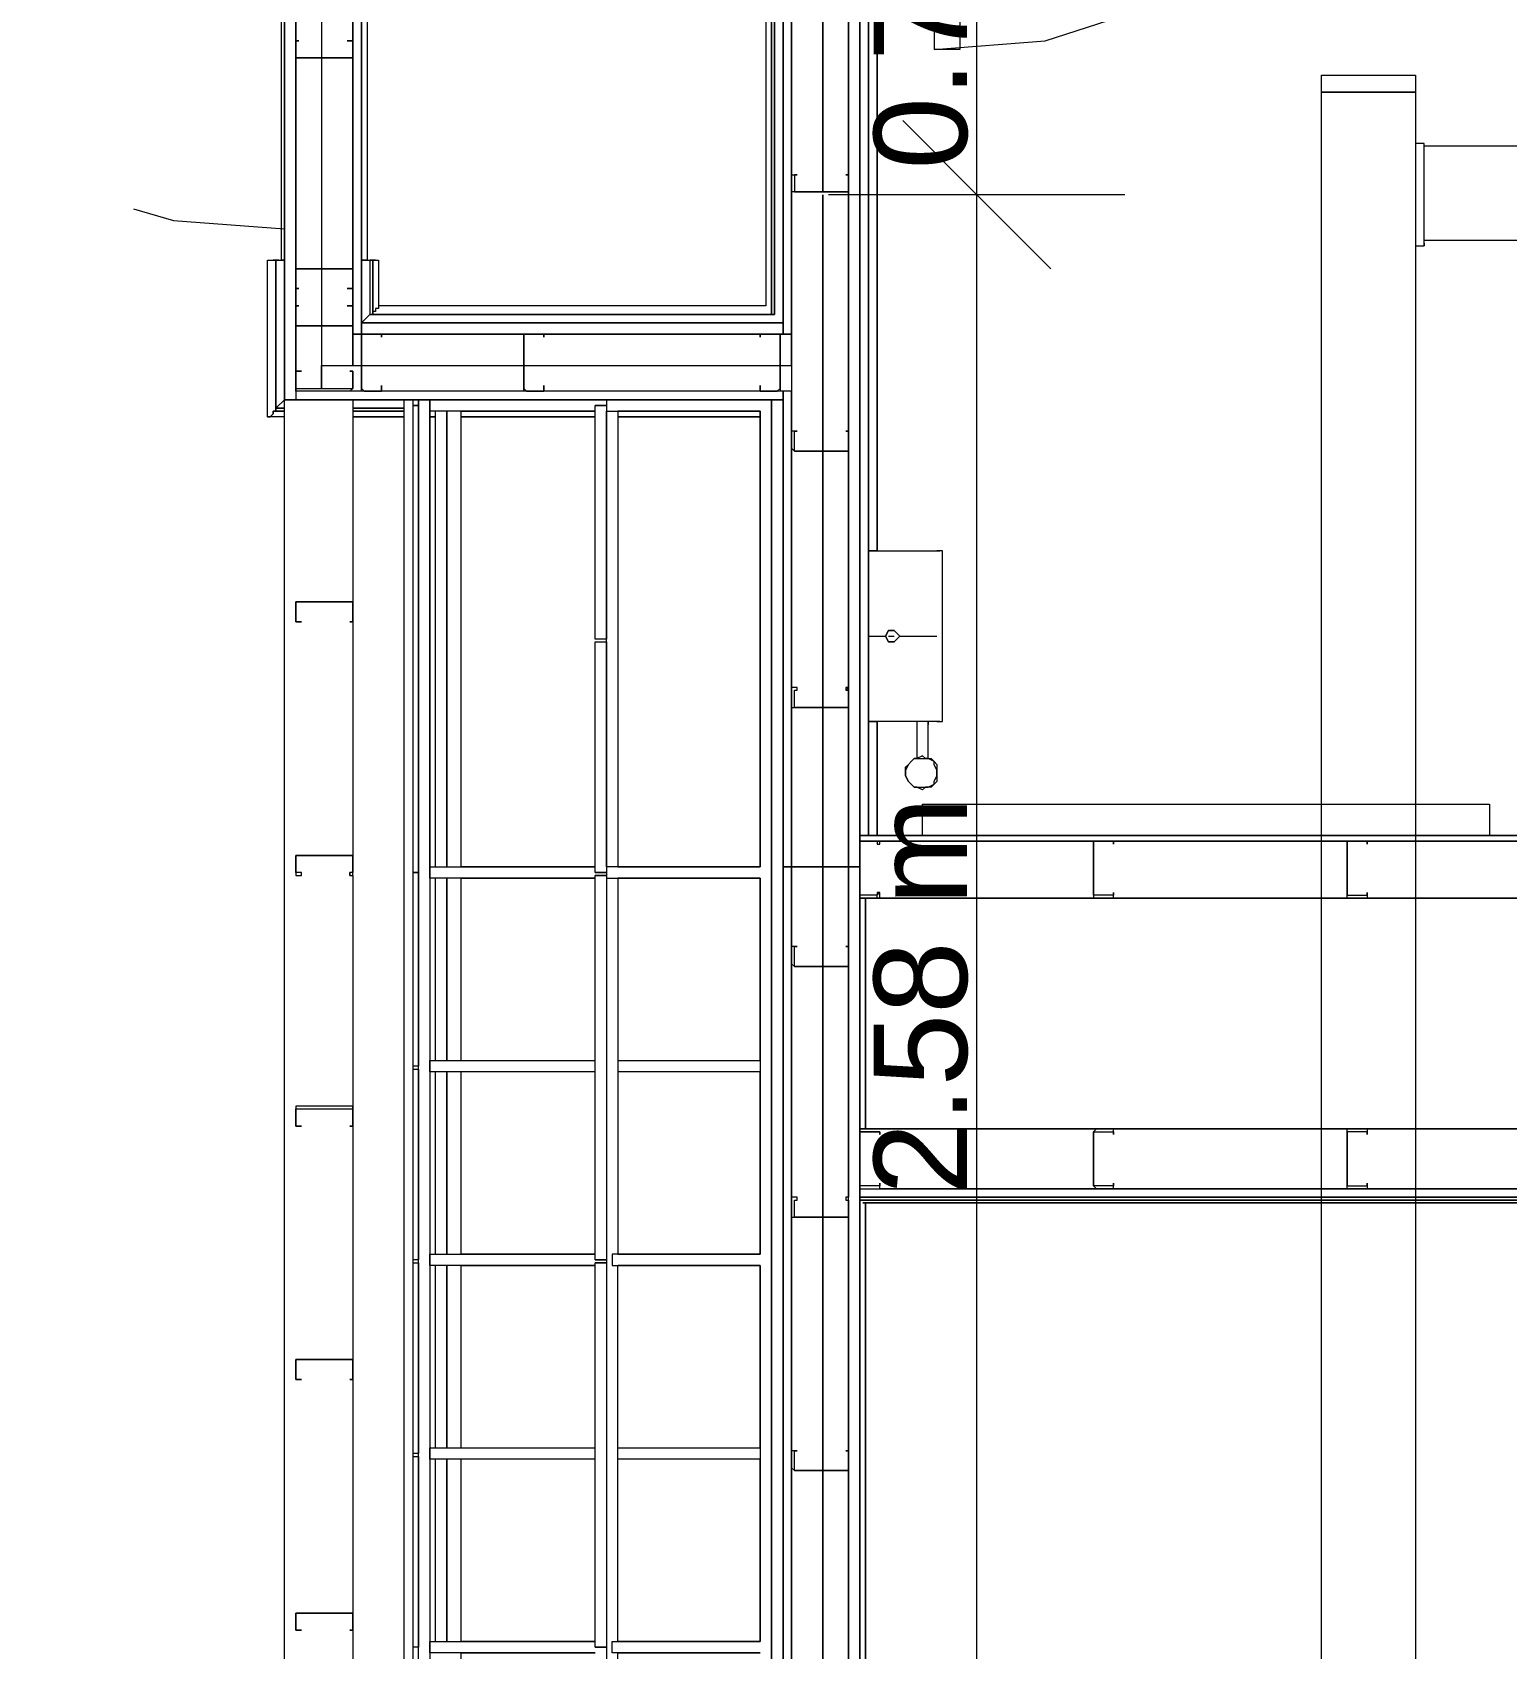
# Model space of a CAD drawing. Header units: metres. Extents: x -2 to 237, y -8 to 52.
# Drawn here: x 50.661 to 53.032, y 29.293 to 31.893 of the extents above; entities that cross this region are included whole.
import ezdxf

# ---------------------------------------------------------------- set-up
doc = ezdxf.new("R2010")
doc.units = ezdxf.units.M
doc.layers.add('HVAC - Ductos', color=5, linetype='Continuous', lineweight=0)
doc.layers.add('PDF2_Text', color=7, linetype='Continuous', lineweight=0)
doc.layers.add('PDF2_Geometry', color=7, linetype='Continuous', lineweight=0, true_color=0xaaaaaa)
doc.styles.add('PDF Helvetica', font='')
doc.styles.get('PDF Helvetica').set_extended_font_data('Helvetica')

msp = doc.modelspace()

# ---------------------------------------------------------------- linework, layer by layer
at = {"layer": 'HVAC - Ductos', "lineweight": 0}
for points in [[(51.9416, 26.6608), (52.1798, 26.6608), (52.1798, 29.0479), (52.1798, 31.632), (52.1798, 32.3513), (52.1798, 33.9182)], [(53.0595, 31.7969), (53.0595, 31.7099), (52.8992, 31.7099)], [(52.0607, 31.7511), (52.1798, 31.632), (52.299, 31.5129)], [(52.8992, 31.5541), (52.8992, 31.5495), (52.8992, 31.5541), (52.8992, 31.5633), (52.8992, 31.5724), (52.8992, 31.5907), (52.8992, 31.6137), (52.8992, 31.632), (52.8992, 31.6549), (52.8992, 31.6732), (52.8992, 31.6915), (52.8992, 31.7053), (52.8992, 31.7144), (52.8854, 31.7144), (52.8854, 31.7053), (52.8854, 31.6915), (52.8854, 31.6732), (52.8854, 31.6549), (52.8854, 31.632), (52.8854, 31.6137), (52.8854, 31.5907), (52.8854, 31.5724), (52.8854, 31.5633), (52.8854, 31.5541), (52.8854, 31.5495), (52.8992, 31.5495)], [(52.8992, 31.7144), (52.8992, 31.7144)], [(52.4181, 31.632), (52.1798, 31.632), (51.9416, 31.632)], [(52.8992, 31.5587), (53.284, 31.5587)]]:
    msp.add_lwpolyline(points, dxfattribs=at)
for points in [[(52.8854, 31.7969), (52.7342, 31.7969), (52.7342, 31.8244), (52.8854, 31.8244)], [(52.7342, 25.4604), (52.7342, 31.7969), (52.8854, 31.7969), (52.8854, 25.4604)]]:
    msp.add_lwpolyline(points, close=True, dxfattribs=at)
at = {"layer": 'PDF2_Geometry', "lineweight": 0}
for points in [[(54.7318, 30.1292), (54.7318, 30.5003), (54.7318, 32.7911), (54.7318, 30.5003), (54.7273, 30.5003), (54.7273, 30.1292), (54.7273, 30.5003), (54.7318, 30.5003), (54.7318, 30.1292), (54.7318, 30.5003), (54.7318, 30.1292), (51.992, 30.1292)], [(51.8683, 26.9632), (51.8683, 30.5507), (51.8683, 31.3021), (51.1902, 31.3021), (51.0665, 31.3021), (51.0528, 31.2884), (51.0665, 31.3021), (51.0665, 32.7728), (48.6885, 32.7728)], [(48.6885, 32.7591), (51.0528, 32.7591), (48.6885, 32.7591), (51.0528, 32.7591), (51.0528, 32.5437), (51.0528, 32.7591), (51.0528, 32.5437), (51.0482, 32.5437), (51.0436, 32.5437), (51.039, 32.5437), (51.039, 32.7453), (51.039, 32.5437), (51.0436, 32.5437), (51.0482, 32.5437), (51.0528, 32.5437), (51.0573, 32.5437), (51.0528, 32.5437), (51.0665, 32.5437), (51.0665, 32.7728), (51.0848, 32.7728), (51.0848, 31.3021), (51.0665, 31.3021), (51.1764, 31.3021), (51.1764, 30.9722)], [(51.0665, 32.7728), (51.0665, 31.3021), (51.0665, 32.7728)], [(51.0665, 26.9632), (51.0665, 31.3021), (51.0665, 32.7728)], [(51.1764, 32.7728), (51.1764, 31.4074), (51.1902, 31.4074), (51.1902, 32.7728)], [(51.8545, 32.7591), (51.8545, 31.4395), (51.2039, 31.4395), (51.1902, 31.4258), (51.1902, 32.7728), (51.1902, 31.4258), (51.1902, 32.7728)], [(51.1994, 32.5437), (51.1994, 31.5266), (51.1902, 31.5266), (51.2039, 31.5266), (51.2039, 31.4395), (51.2085, 31.4395), (51.8545, 31.4395), (51.2039, 31.4395), (51.1902, 31.4258), (51.8683, 31.4258), (51.8683, 32.7728), (51.8683, 31.4074), (51.882, 31.4074), (51.882, 32.7728)], [(51.8683, 32.7728), (51.8683, 31.4258), (51.8683, 32.7728)], [(51.8683, 32.7728), (51.8683, 31.4258), (51.8683, 32.7728)], [(51.882, 32.7728), (51.882, 30.5507), (51.9324, 30.5507), (51.9737, 30.5507), (51.992, 30.5507), (51.992, 32.7728), (51.992, 30.5507), (51.992, 28.0445), (51.992, 30.5507), (51.9737, 30.5507), (51.9324, 30.5507), (51.9324, 30.8073), (51.9324, 31.2196), (51.9324, 31.632), (51.9324, 31.2196), (51.9324, 30.8073), (51.9324, 30.5507), (51.882, 30.5507), (51.882, 26.9632)], [(51.8408, 32.7453), (51.8408, 31.4533), (51.2177, 31.4533), (51.2177, 31.4487), (51.2131, 31.4487), (51.2131, 31.4441), (51.2085, 31.4441), (51.2085, 31.4395), (51.2039, 31.4395), (51.1902, 31.4258), (51.1902, 31.5266), (51.1902, 32.5437)], [(51.8408, 32.7453), (51.8408, 31.4533), (51.2177, 31.4533), (51.2177, 31.4487), (51.2131, 31.4487), (51.2131, 31.4441), (51.2085, 31.4441), (51.2085, 31.4395), (51.8545, 31.4395), (51.8545, 32.7591)], [(51.8499, 32.7591), (51.8499, 31.4395), (51.8499, 32.7591), (51.8499, 31.4395), (51.2085, 31.4395), (51.8499, 31.4395), (51.2085, 31.4395), (51.8499, 31.4395), (51.8499, 32.7545)], [(51.8499, 32.7545), (51.8499, 31.4395), (51.8499, 32.7591)], [(52.0057, 31.0593), (52.0057, 32.7591)], [(52.0057, 31.0593), (52.0057, 32.7591)], [(52.0057, 31.0593), (52.0057, 32.7591)], [(52.0057, 31.0593), (52.0057, 32.7591)], [(52.0057, 32.7591), (52.0057, 31.0593)], [(52.0057, 32.7591), (52.0057, 31.0593)], [(52.0057, 31.0593), (52.0057, 32.7545)], [(52.0057, 31.0593), (52.0057, 32.7545)], [(52.1111, 32.1955), (52.1111, 31.8656), (52.2898, 31.8794), (52.4593, 31.9344), (52.6151, 32.0168), (52.6563, 32.0535)], [(52.1524, 32.1955), (52.1524, 31.8656), (52.1111, 31.8656)], [(51.8912, 31.6641), (51.8912, 31.6641)], [(51.9691, 31.6641), (51.9691, 31.6641)], [(51.8866, 31.6365), (51.8866, 31.6365)], [(51.9737, 31.6365), (51.9737, 31.6365)], [(51.9737, 31.6365), (51.9737, 31.6365)], [(50.8237, 31.6091), (50.8878, 31.5907), (51.0665, 31.577)], [(51.0528, 31.5266), (51.0482, 31.5266)], [(51.0528, 31.5266), (51.0482, 31.5266)], [(51.0528, 31.5266), (51.0528, 31.5266)], [(51.0573, 31.5266), (51.0528, 31.5266)], [(51.0528, 31.5266), (51.0528, 31.5266)], [(51.0573, 31.5266), (51.0528, 31.5266)], [(51.0528, 31.5266), (51.0665, 31.5266)], [(51.0528, 31.5266), (51.0528, 31.2884)], [(51.0665, 31.3021), (51.0665, 31.5266)], [(51.0894, 31.4808), (51.0894, 31.4808)], [(51.1672, 31.4808), (51.1672, 31.4808)], [(51.1902, 31.4258), (51.1902, 31.4258)], [(51.8683, 31.4258), (51.1902, 31.4258), (51.8683, 31.4258)], [(51.1902, 31.4258), (51.1902, 31.4074)], [(51.8683, 31.4258), (51.1902, 31.4258)], [(51.1902, 31.4258), (51.1902, 31.4258)], [(51.8683, 31.4074), (51.8683, 31.4258)], [(51.8683, 31.4258), (51.8683, 31.4258)], [(51.1902, 31.4074), (51.8683, 31.4074)], [(51.2223, 31.4028), (51.2223, 31.4028)], [(51.4834, 31.4028), (51.4834, 31.4028)], [(51.8316, 31.4028), (51.8316, 31.4028)], [(51.094, 31.3479), (51.094, 31.3479)], [(51.1718, 31.3479), (51.1718, 31.3479)], [(51.0848, 31.3204), (51.0848, 31.3204)], [(51.2223, 31.325), (51.2223, 31.325)], [(51.4834, 31.325), (51.4834, 31.325)], [(51.8316, 31.325), (51.8316, 31.325)], [(51.882, 26.9632), (51.882, 30.5507), (51.8683, 30.5507), (51.8683, 31.3021), (51.8683, 30.5507), (51.882, 30.5507), (51.882, 31.3158), (51.8683, 31.3158), (51.8683, 30.5507), (51.8683, 26.9632)], [(51.039, 31.2746), (51.0436, 31.2746), (51.0482, 31.2792), (51.0482, 31.2838), (51.0528, 31.2838)], [(51.039, 31.2746), (51.0436, 31.2746), (51.0482, 31.2792), (51.0482, 31.2838), (51.0528, 31.2838)], [(51.0665, 31.3021), (51.0528, 31.2884)], [(51.0665, 31.2838), (51.0528, 31.2838)], [(51.0665, 31.2838), (51.0528, 31.2838)], [(51.0665, 31.3021), (51.8683, 31.3021), (51.0665, 31.3021)], [(51.0665, 31.3021), (51.0665, 31.3021)], [(51.2589, 31.2838), (51.1764, 31.2838)], [(51.1764, 31.2838), (51.2589, 31.2838)], [(51.2589, 27.9116), (51.2589, 31.3021)], [(51.2727, 31.3021), (51.2727, 28.6722), (51.2818, 28.6722), (51.2589, 28.6722), (51.2589, 28.2965), (51.2589, 27.9208), (51.2818, 27.9208), (51.2818, 27.4488), (51.2589, 27.4488), (51.2589, 27.9208), (51.2818, 27.9208), (51.2818, 28.2965), (51.2818, 28.6722)], [(51.2727, 28.6722), (51.2818, 28.6722), (51.2818, 31.3021), (51.2818, 31.2929), (51.2727, 31.2929), (51.2818, 31.2929), (51.2818, 30.9539), (51.2818, 30.5415), (51.2727, 30.5415), (51.2818, 30.5415), (51.2818, 30.23), (51.2727, 30.23)], [(51.3505, 30.2392), (51.3505, 30.5324), (51.5659, 30.5324), (51.3001, 30.5324), (51.3001, 30.5507), (51.5659, 30.5507), (51.3505, 30.5507), (51.3505, 31.2838), (51.5659, 31.2838), (51.3001, 31.2838), (51.3001, 31.3021), (51.3001, 28.6814), (51.543, 28.6814), (51.3505, 28.6814), (51.3505, 28.9746)], [(51.3001, 30.5507), (51.3001, 31.2838)], [(51.3093, 30.5507), (51.3093, 31.2838)], [(51.5842, 31.2929), (51.5659, 31.2929)], [(51.5842, 31.3021), (51.5842, 31.2838), (51.8316, 31.2838), (51.6026, 31.2838), (51.8316, 31.2838)], [(51.6026, 31.2838), (51.6026, 30.5507), (51.8316, 30.5507), (51.5842, 30.5507), (51.5842, 30.5324), (51.8316, 30.5324), (51.6026, 30.5324), (51.6026, 29.9276), (51.8316, 29.9276)], [(51.5842, 30.5507), (51.5842, 31.2838)], [(51.8499, 31.3021), (51.8499, 26.9632), (51.8499, 31.3021)], [(51.8683, 31.3021), (51.8683, 31.3021)], [(51.8683, 31.3021), (51.8683, 31.3021)], [(51.0665, 31.2746), (51.039, 31.2746)], [(51.0665, 31.2746), (51.039, 31.2746)], [(52.1203, 30.7844), (52.1157, 30.7844), (52.0057, 30.7844), (52.0103, 30.7844), (52.0195, 30.7844), (52.0195, 30.6011), (52.0149, 30.6011), (52.0103, 30.6011), (52.0057, 30.6011), (52.0057, 30.7844), (52.0057, 30.6011), (52.0057, 30.7844), (52.0057, 30.6011), (52.0057, 30.7844), (52.0057, 30.6011), (51.992, 30.6011), (54.7318, 30.6011), (51.992, 30.6011), (52.0057, 30.6011), (52.0057, 30.7844), (52.0057, 31.0593), (52.0057, 30.7844), (52.0057, 30.6011), (52.0103, 30.6011), (52.0149, 30.6011), (52.0195, 30.6011), (52.0195, 30.7844)], [(52.0195, 31.0593), (52.0103, 31.0593), (52.0057, 31.0593), (52.1157, 31.0593)], [(52.0836, 31.0593), (52.0928, 31.0593), (52.1065, 31.0593)], [(52.1157, 30.7844), (52.1203, 30.7844), (52.1249, 30.7844), (52.1249, 31.0593), (52.1203, 31.0593), (52.1157, 31.0593), (52.1203, 31.0593)], [(51.1764, 30.9447), (51.1764, 30.569)], [(52.0057, 30.9218), (52.0103, 30.9218), (52.0332, 30.9218)], [(52.0103, 30.9218), (52.0103, 30.9218)], [(52.0378, 30.9218), (52.047, 30.9218)], [(52.0561, 30.9218), (52.0974, 30.9218), (52.1157, 30.9218)], [(51.5659, 30.5415), (51.5659, 30.9127), (51.5842, 30.9127), (51.5842, 30.5415)], [(52.0057, 30.6011), (52.0057, 30.7844)], [(52.0057, 30.6011), (52.0057, 30.7844)], [(52.0057, 30.6011), (52.0057, 30.7844)], [(52.0057, 30.7844), (52.0057, 30.6011)], [(52.1019, 30.7248), (52.1065, 30.7248), (52.1111, 30.7202), (52.1157, 30.7156), (52.1157, 30.711), (52.1157, 30.7019), (52.1157, 30.6973), (52.1157, 30.6882), (52.1111, 30.6836), (52.1065, 30.679), (52.0974, 30.679), (52.0928, 30.6744), (52.0836, 30.679), (52.079, 30.679), (52.0745, 30.6836), (52.0699, 30.6882), (52.0653, 30.6973), (52.0653, 30.7019), (52.0653, 30.711), (52.0699, 30.7156), (52.0745, 30.7202), (52.079, 30.7248), (52.0836, 30.7248), (52.0882, 30.7248), (52.0928, 30.7248), (52.0974, 30.7248), (52.1019, 30.7248), (52.1019, 30.7844), (52.1019, 30.7798)], [(52.1065, 30.7844), (52.0928, 30.7844), (52.0836, 30.7844), (52.0836, 30.7248), (52.0882, 30.7248), (52.0928, 30.7248), (52.0974, 30.7248)], [(52.0836, 30.7844), (52.0836, 30.7798)], [(52.1203, 30.6515), (52.9816, 30.6515)], [(54.7318, 30.6011), (51.992, 30.6011), (54.7318, 30.6011)], [(52.244, 30.6011), (52.8396, 30.6011)], [(52.7754, 30.5919), (52.7754, 30.5919)], [(52.7754, 30.5919), (52.7754, 30.5919)], [(52.8075, 30.5873), (52.8075, 30.5873)], [(51.1764, 30.5369), (51.1764, 30.1612)], [(51.2818, 30.5415), (51.2727, 30.5415)], [(51.3093, 30.2392), (51.3093, 30.5324)], [(51.5842, 30.5415), (51.5659, 30.5415), (51.5842, 30.5415)], [(51.5659, 29.9184), (51.5659, 30.1888), (51.5659, 30.5369)], [(51.5842, 30.5369), (51.5842, 30.1888), (51.5842, 29.9184), (51.5659, 29.9184), (51.5842, 29.9184)], [(51.5659, 30.5369), (51.5842, 30.5369), (51.5659, 30.5369)], [(51.5842, 30.5324), (51.5842, 28.6814), (51.8316, 28.6814)], [(51.6026, 30.5507), (51.8316, 30.5507)], [(51.6026, 30.2392), (51.8316, 30.2392), (51.8316, 30.5324), (51.8316, 29.9276), (51.8316, 30.2208), (51.6026, 30.2208)], [(51.8316, 30.5324), (51.6026, 30.5324)], [(51.8683, 30.5507), (51.8683, 26.9632), (51.8683, 30.5507)], [(51.8683, 30.5507), (51.8683, 30.5507)], [(51.992, 28.0628), (51.992, 30.0146), (51.992, 28.0628), (51.992, 30.0146), (51.992, 28.0628), (51.992, 30.0192), (51.992, 30.1292), (51.992, 30.5003), (51.992, 30.1292), (51.992, 30.5003), (54.7318, 30.5003), (51.992, 30.5003), (51.992, 30.1292), (54.7318, 30.1292), (54.7318, 30.0192), (51.992, 30.0192), (54.7318, 30.0192), (54.7318, 28.0628), (54.7318, 30.0192), (54.7318, 28.0628), (54.7318, 30.0192), (51.992, 30.0192), (54.7318, 30.0192)], [(51.992, 30.5003), (51.992, 30.5003)], [(51.992, 25.3688), (51.992, 26.9632), (51.992, 27.9528), (51.992, 26.9632), (51.992, 30.5003), (51.992, 30.1292), (51.992, 30.5003), (51.992, 30.1292), (51.992, 30.5003), (51.992, 26.9632), (51.992, 25.4925)], [(52.7754, 30.5049), (52.7754, 30.5049)], [(52.8075, 30.5095), (52.8075, 30.5095)], [(51.2727, 30.2254), (51.2818, 30.2254), (51.2818, 29.9184), (51.2727, 29.9184)], [(51.5659, 30.2208), (51.3001, 30.2208), (51.3001, 30.2392), (51.5659, 30.2392)], [(51.3505, 29.616), (51.3505, 29.9093), (51.5659, 29.9093), (51.3001, 29.9093), (51.3001, 29.9276), (51.5659, 29.9276), (51.3505, 29.9276), (51.3505, 30.2208)], [(51.3093, 29.9276), (51.3093, 30.2208)], [(51.1764, 30.1338), (51.1764, 29.758)], [(52.7754, 30.1246), (52.7754, 30.1246)], [(52.8075, 30.12), (52.8075, 30.12)], [(51.992, 30.0329), (51.992, 30.0329)], [(51.992, 30.0329), (51.992, 30.0329)], [(52.7754, 30.0375), (52.7754, 30.0375)], [(52.8075, 30.0421), (52.8075, 30.0421)], [(51.992, 30.0192), (51.992, 28.0628), (51.992, 30.0146), (54.7318, 30.0146), (51.992, 30.0146), (51.992, 28.0628)], [(54.7318, 30.0192), (51.992, 30.0192), (54.7318, 30.0192)], [(54.7318, 30.0192), (51.992, 30.0192), (54.7318, 30.0192)], [(51.992, 30.0192), (54.7318, 30.0192), (51.992, 30.0192)], [(51.6026, 29.9276), (51.8316, 29.9276), (51.5934, 29.9276), (51.5934, 29.9093), (51.8316, 29.9093), (51.6026, 29.9093)], [(51.2727, 29.9139), (51.2818, 29.9139), (51.2818, 29.6068), (51.2727, 29.6068)], [(51.3093, 29.616), (51.3093, 29.9093)], [(51.5659, 29.2953), (51.5659, 29.5656), (51.5659, 29.9139)], [(51.5842, 29.9139), (51.5842, 29.5656), (51.5842, 29.2953), (51.5659, 29.2953), (51.5842, 29.2953)], [(51.5659, 29.9139), (51.5842, 29.9139), (51.5659, 29.9139)], [(51.5842, 28.6814), (51.6026, 28.6814), (51.6026, 29.2861), (51.8316, 29.2861), (51.5934, 29.2861), (51.5934, 29.3045), (51.8316, 29.3045), (51.6026, 29.3045), (51.6026, 29.9093), (51.8316, 29.9093)], [(51.6026, 29.616), (51.8316, 29.616), (51.8316, 29.9093), (51.8316, 29.3045), (51.8316, 29.5977), (51.6026, 29.5977)], [(51.1764, 29.726), (51.1764, 29.3503)], [(51.5659, 29.5977), (51.3001, 29.5977), (51.3001, 29.616), (51.5659, 29.616)], [(51.2727, 29.6023), (51.2818, 29.6023), (51.2818, 29.2953), (51.2727, 29.2953)], [(51.3505, 28.9929), (51.3505, 29.2861), (51.5659, 29.2861), (51.3001, 29.2861), (51.3001, 29.3045), (51.5659, 29.3045), (51.3505, 29.3045), (51.3505, 29.5977)], [(51.3093, 29.3045), (51.3093, 29.5977)], [(51.1764, 29.3228), (51.1764, 28.9425)], [(51.6026, 29.3045), (51.8316, 29.3045)]]:
    msp.add_lwpolyline(points, dxfattribs=at)
for points in [[(51.126, 31.3158), (51.0848, 31.3158), (51.0848, 32.7728), (51.126, 32.7728), (51.126, 32.5575), (51.126, 32.1772), (51.126, 31.8519), (51.126, 31.5129), (51.126, 31.4212), (51.126, 31.3204), (51.126, 31.3571), (51.1902, 31.3571), (51.4513, 31.3571), (51.8637, 31.3571), (51.882, 31.3571), (51.882, 31.3158)], [(51.126, 31.3571), (51.1764, 31.3571), (51.1764, 32.7728), (51.126, 32.7728), (51.126, 32.5575), (51.126, 32.1772), (51.126, 31.8519), (51.126, 31.5129), (51.126, 31.4212)], [(51.9324, 31.6365), (51.9324, 32.0489), (51.9324, 32.3421), (51.9324, 32.7728), (51.9324, 32.3421), (51.9324, 32.0489)], [(51.9737, 32.7728), (51.992, 32.7728), (52.0561, 32.7728), (51.992, 32.7728), (51.992, 30.6652), (51.992, 32.7728), (51.992, 30.5919), (52.3677, 30.5919), (52.7754, 30.5919), (53.1787, 30.5919), (52.7754, 30.5919), (52.3677, 30.5919), (51.992, 30.5919), (51.992, 30.6011), (51.992, 30.5919), (51.992, 32.7728)], [(52.0195, 32.7453), (52.0195, 31.0593), (52.0195, 32.7453), (52.0882, 32.7453), (52.0882, 32.7499), (52.0882, 32.7545), (52.0882, 32.7591), (52.0882, 32.7637), (52.0882, 32.7591), (52.0882, 32.7545), (52.0882, 32.7499), (52.0882, 32.7453)], [(52.0057, 31.0593), (52.0057, 32.7591)], [(52.0057, 32.7591), (52.0057, 31.0593), (52.0057, 32.7545), (52.0057, 31.0593)], [(51.0619, 31.5266), (51.0619, 32.5437), (51.0665, 32.5437), (51.0665, 31.5266)], [(51.9737, 31.6641), (51.9737, 32.0489)], [(51.0848, 31.8794), (51.0848, 31.8519), (51.1718, 31.8519), (51.1764, 31.8519), (51.1764, 31.8794), (51.1672, 31.8794), (51.1764, 31.8794), (51.1764, 31.8519), (51.1718, 31.8519), (51.0848, 31.8519), (51.0848, 31.8794), (51.0894, 31.8794)], [(51.9737, 31.6365), (51.8866, 31.6365), (51.882, 31.6365), (51.882, 31.6641), (51.8912, 31.6641), (51.8866, 31.6641), (51.8866, 31.6365), (51.9737, 31.6365), (51.9737, 31.6641)], [(51.9691, 31.6641), (51.9737, 31.6641)], [(51.9737, 31.2517), (51.9737, 31.6365)], [(51.039, 31.5266), (51.0436, 31.5266), (51.0482, 31.5266), (51.0528, 31.5266), (51.0528, 31.2838), (51.0482, 31.2838), (51.0482, 31.2792), (51.0436, 31.2746), (51.039, 31.2746)], [(51.039, 31.5266), (51.0436, 31.5266), (51.0482, 31.5266), (51.0528, 31.5266), (51.0528, 31.2838), (51.0482, 31.2838), (51.0482, 31.2792), (51.0436, 31.2746), (51.039, 31.2746)], [(51.0665, 31.5266), (51.0665, 31.3021), (51.0528, 31.2884), (51.0528, 31.5266)], [(51.0528, 31.5266), (51.0528, 31.2838)], [(51.0528, 31.5266), (51.0528, 31.2838)], [(51.1902, 31.5266), (51.2039, 31.5266), (51.2039, 31.4395), (51.1902, 31.4258)], [(51.2085, 31.5266), (51.2085, 31.4395), (51.2085, 31.5266), (51.2039, 31.5266), (51.2085, 31.5266), (51.2131, 31.5266), (51.2085, 31.5266), (51.2039, 31.5266), (51.2085, 31.5266), (51.2085, 31.4395), (51.2085, 31.5266), (51.2131, 31.5266), (51.2177, 31.5266), (51.2177, 31.4533), (51.2177, 31.4487), (51.2131, 31.4487), (51.2131, 31.4441), (51.2085, 31.4441), (51.2085, 31.4395)], [(51.2177, 31.5266), (51.2177, 31.4533), (51.2177, 31.4487), (51.2131, 31.4487), (51.2131, 31.4441), (51.2085, 31.4441), (51.2085, 31.4395), (51.2085, 31.5266), (51.2131, 31.5266)], [(51.0848, 31.5083), (51.0848, 31.5129), (51.1718, 31.5129), (51.1764, 31.5129), (51.1764, 31.5083), (51.1764, 31.4808), (51.1672, 31.4808), (51.1764, 31.4808), (51.1764, 31.5083), (51.1764, 31.5129), (51.1718, 31.5129), (51.0848, 31.5129), (51.0848, 31.5083), (51.0848, 31.4808)], [(51.0894, 31.4808), (51.0848, 31.4808)], [(51.0848, 31.4533), (51.0848, 31.4212), (51.1718, 31.4212), (51.1764, 31.4212), (51.1764, 31.4533), (51.1672, 31.4533), (51.1764, 31.4533), (51.1764, 31.4212), (51.1718, 31.4212), (51.0848, 31.4212), (51.0848, 31.4533), (51.0894, 31.4533)], [(51.8683, 31.4258), (51.1902, 31.4258)], [(51.1764, 31.4074), (51.1764, 31.3571), (51.1902, 31.3571), (51.4513, 31.3571), (51.8637, 31.3571), (51.882, 31.3571), (51.882, 31.4074)], [(51.1948, 31.3158), (51.1902, 31.3158), (51.1902, 31.3204), (51.1902, 31.4074), (51.1948, 31.4074), (51.2223, 31.4074), (51.2223, 31.4028), (51.2223, 31.4074), (51.1948, 31.4074), (51.1902, 31.4074), (51.1902, 31.3204), (51.1948, 31.3158), (51.2223, 31.3158)], [(51.4559, 31.3158), (51.4513, 31.3158), (51.4513, 31.3204), (51.4513, 31.4074), (51.4559, 31.4074), (51.4834, 31.4074), (51.4834, 31.4028), (51.4834, 31.4074), (51.4559, 31.4074), (51.4513, 31.4074), (51.4513, 31.3204), (51.4559, 31.3158), (51.4834, 31.3158)], [(51.8316, 31.4028), (51.8316, 31.4074)], [(51.8591, 31.4074), (51.8637, 31.4074), (51.8637, 31.3204), (51.8637, 31.3158), (51.8591, 31.3158), (51.8316, 31.3158), (51.8316, 31.325), (51.8316, 31.3158), (51.8591, 31.3158), (51.8637, 31.3204), (51.8637, 31.4074), (51.8591, 31.4074), (51.8316, 31.4074)], [(51.1764, 31.3204), (51.1718, 31.3158), (51.0848, 31.3158), (51.0848, 31.3204), (51.0848, 31.3479), (51.094, 31.3479), (51.0848, 31.3479), (51.0848, 31.3204), (51.1718, 31.3204), (51.1764, 31.3204), (51.1764, 31.3479)], [(51.1718, 31.3479), (51.1764, 31.3479)], [(51.8683, 31.3021), (51.8683, 31.3158), (51.0848, 31.3158), (51.0848, 31.3021)], [(51.2223, 31.325), (51.2223, 31.3158)], [(51.4834, 31.325), (51.4834, 31.3158)], [(51.0665, 31.2838), (51.0528, 31.2838), (51.0665, 31.2838), (51.0528, 31.2838), (51.0528, 31.2884), (51.0665, 31.2884), (51.0528, 31.2884), (51.0528, 31.2838)], [(51.2589, 31.2884), (51.1764, 31.2884)], [(51.1764, 31.2838), (51.2589, 31.2838)], [(51.1764, 31.2838), (51.2589, 31.2838)], [(51.3277, 31.2838), (51.3277, 30.5507)], [(51.5659, 30.9172), (51.5659, 31.2929), (51.5842, 31.2929), (51.5842, 30.9172)], [(51.8316, 31.2838), (51.8316, 30.5507)], [(51.1764, 31.2746), (51.2589, 31.2746)], [(51.3001, 31.2746), (51.3093, 31.2746)], [(51.3505, 31.2746), (51.5659, 31.2746)], [(51.6026, 31.2746), (51.8316, 31.2746)], [(51.882, 31.2517), (51.882, 31.2242), (51.8866, 31.2196), (51.9737, 31.2196), (51.9737, 31.2242), (51.9737, 31.2517), (51.9691, 31.2517), (51.9737, 31.2517), (51.9737, 31.2242), (51.9737, 31.2196), (51.8866, 31.2196), (51.8866, 31.2242), (51.8866, 31.2517), (51.8912, 31.2517)], [(51.9737, 30.8348), (51.9737, 31.2242)], [(51.1764, 30.9447), (51.1764, 30.9722), (51.1764, 30.9768), (51.1718, 30.9768), (51.0848, 30.9768), (51.0848, 30.9722), (51.0848, 30.9447), (51.094, 30.9447), (51.0848, 30.9447), (51.0848, 30.9722), (51.0848, 30.9768), (51.1718, 30.9768), (51.1764, 30.9768), (51.1764, 30.9722), (51.1764, 30.9447), (51.1718, 30.9447)], [(52.0561, 30.9218), (52.047, 30.9127), (52.0378, 30.9127), (52.0332, 30.9218), (52.0378, 30.931), (52.047, 30.931)], [(52.0332, 30.9218), (52.0378, 30.9127), (52.047, 30.9127), (52.0561, 30.9218), (52.047, 30.931), (52.0378, 30.931)], [(51.882, 30.8393), (51.882, 30.8073), (51.8866, 30.8073), (51.9737, 30.8073), (51.9737, 30.8393), (51.9691, 30.8393), (51.9691, 30.8348), (51.9737, 30.8348), (51.9737, 30.8073), (51.8866, 30.8073), (51.8866, 30.8348), (51.8912, 30.8348), (51.8912, 30.8393)], [(51.9737, 30.5507), (51.9737, 30.8073)], [(52.0057, 30.7844), (52.0057, 30.6011)], [(52.0653, 30.7019), (52.0653, 30.6973), (52.0699, 30.6882), (52.0745, 30.6836), (52.079, 30.679), (52.0836, 30.679), (52.0928, 30.679), (52.0974, 30.679), (52.1019, 30.679), (52.1111, 30.6836), (52.1111, 30.6882), (52.1157, 30.6973), (52.1157, 30.7019), (52.1157, 30.7064), (52.1111, 30.7156), (52.1111, 30.7202), (52.1019, 30.7248), (52.0974, 30.7248), (52.0928, 30.7294), (52.0836, 30.7248), (52.079, 30.7248), (52.0745, 30.7202), (52.0699, 30.7156), (52.0653, 30.7064)], [(53.0045, 30.6515), (53.0045, 30.6011), (52.0928, 30.6011), (52.0928, 30.6515)], [(52.0241, 30.5919), (51.992, 30.5919), (51.992, 30.5049), (51.992, 30.5003), (52.0241, 30.5003), (52.0241, 30.5095), (52.0195, 30.5095), (52.0195, 30.5049), (51.992, 30.5049), (51.992, 30.5919), (52.0195, 30.5919), (52.0195, 30.5873), (52.0241, 30.5873)], [(52.3998, 30.5919), (52.3723, 30.5919), (52.3677, 30.5919), (52.3677, 30.5049), (52.3677, 30.5003), (52.3723, 30.5003), (52.3998, 30.5003), (52.3998, 30.5095), (52.3998, 30.5049), (52.3723, 30.5049), (52.3677, 30.5049), (52.3677, 30.5919), (52.3723, 30.5919), (52.3998, 30.5919), (52.3998, 30.5873)], [(52.7754, 30.5919), (52.7754, 30.5049), (52.8075, 30.5049), (52.8075, 30.5095), (52.8075, 30.5003), (52.7754, 30.5003), (52.7754, 30.5049), (52.7754, 30.5919), (52.8075, 30.5919)], [(52.8075, 30.5873), (52.8075, 30.5919)], [(51.1764, 30.5369), (51.1764, 30.569), (51.1718, 30.569), (51.0848, 30.569), (51.0848, 30.5369), (51.094, 30.5369), (51.094, 30.5415), (51.0848, 30.5415), (51.0848, 30.569), (51.1718, 30.569), (51.1764, 30.569), (51.1764, 30.5415), (51.1718, 30.5415), (51.1718, 30.5369)], [(51.3277, 30.5324), (51.3277, 30.2392)], [(51.9324, 29.1762), (51.9324, 29.5794), (51.9324, 29.9871), (51.9324, 30.3903), (51.9324, 30.5507), (51.9324, 30.3903), (51.9324, 29.9871), (51.9324, 29.5794)], [(51.9737, 30.4224), (51.9737, 30.5507)], [(52.0011, 30.5003), (52.0011, 30.1292)], [(52.0011, 30.5003), (52.0011, 30.1292)], [(51.882, 30.4224), (51.882, 30.3949), (51.8866, 30.3903), (51.9737, 30.3903), (51.9737, 30.3949), (51.9737, 30.4224), (51.9691, 30.4224), (51.9737, 30.4224), (51.9737, 30.3949), (51.9737, 30.3903), (51.8866, 30.3903), (51.8866, 30.3949), (51.8866, 30.4224), (51.8912, 30.4224)], [(51.9737, 30.0192), (51.9737, 30.3949)], [(51.3277, 30.2208), (51.3277, 29.9276)], [(51.1764, 30.1338), (51.1764, 30.1612), (51.1764, 30.1658), (51.1718, 30.1658), (51.0848, 30.1658), (51.0848, 30.1612), (51.0848, 30.1338), (51.094, 30.1338), (51.0848, 30.1338), (51.0848, 30.1612), (51.1718, 30.1612), (51.1764, 30.1612), (51.1764, 30.1338), (51.1718, 30.1338)], [(52.0241, 30.1246), (51.992, 30.1246), (51.992, 30.0375), (51.992, 30.0329), (52.0241, 30.0329), (52.0241, 30.0421), (52.0241, 30.0375), (51.992, 30.0375), (51.992, 30.1246), (52.0241, 30.1246), (52.0241, 30.12)], [(52.3998, 30.1292), (52.3723, 30.1292), (52.3677, 30.1246), (52.3677, 30.0375), (52.3723, 30.0329), (52.3998, 30.0329), (52.3998, 30.0421), (52.3998, 30.0375), (52.3723, 30.0375), (52.3677, 30.0375), (52.3677, 30.1246), (52.3723, 30.1246), (52.3998, 30.1246), (52.3998, 30.12)], [(52.8075, 30.12), (52.8075, 30.1246), (52.7754, 30.1246), (52.7754, 30.0375), (52.8075, 30.0375), (52.8075, 30.0421), (52.8075, 30.0329), (52.7754, 30.0329), (52.7754, 30.0375), (52.7754, 30.1246), (52.7754, 30.1292), (52.8075, 30.1292)], [(52.0241, 30.0329), (54.7318, 30.0329)], [(51.882, 30.0192), (51.882, 29.9871), (51.8866, 29.9871), (51.9737, 29.9871), (51.9737, 30.0192), (51.9691, 30.0192), (51.9691, 30.0146), (51.9737, 30.0146), (51.9737, 29.9871), (51.8866, 29.9871), (51.8866, 30.0146), (51.8912, 30.0146), (51.8912, 30.0192)], [(54.7227, 30.0101), (51.9965, 30.0101)], [(54.7227, 30.0101), (51.9965, 30.0101)], [(52.0011, 30.0101), (52.0011, 28.072)], [(52.0011, 30.0101), (52.0011, 28.072)], [(51.9737, 29.6114), (51.9737, 29.9871)], [(51.3277, 29.9093), (51.3277, 29.616)], [(51.1764, 29.726), (51.1764, 29.758), (51.1718, 29.758), (51.0848, 29.758), (51.0848, 29.726), (51.094, 29.726), (51.0848, 29.726), (51.0848, 29.758), (51.1718, 29.758), (51.1764, 29.758), (51.1764, 29.726), (51.1718, 29.726)], [(51.3277, 29.5977), (51.3277, 29.3045)], [(51.882, 29.6114), (51.882, 29.584), (51.8866, 29.5794), (51.9737, 29.5794), (51.9737, 29.584), (51.9737, 29.6114), (51.9691, 29.6114), (51.9737, 29.6114), (51.9737, 29.584), (51.9737, 29.5794), (51.8866, 29.5794), (51.8866, 29.584), (51.8866, 29.6114), (51.8912, 29.6114)], [(51.9737, 29.2036), (51.9737, 29.584)], [(51.1764, 29.3228), (51.1764, 29.3503), (51.1718, 29.3503), (51.0848, 29.3503), (51.0848, 29.3228), (51.094, 29.3228), (51.0848, 29.3228), (51.0848, 29.3503), (51.1718, 29.3503), (51.1764, 29.3503), (51.1764, 29.3228), (51.1718, 29.3228)]]:
    msp.add_lwpolyline(points, close=True, dxfattribs=at)
at = {"layer": 'PDF2_Geometry', "color": 254, "lineweight": 0, "true_color": 0xd2d2d2}
for points in [[(51.1398, 31.5129), (51.1398, 31.5129)], [(51.8637, 31.3525), (51.8637, 31.3525)], [(51.4513, 31.325), (51.4513, 31.325)], [(51.8316, 31.3204), (51.8316, 31.3204)], [(51.1032, 30.9768), (51.1032, 30.9768)], [(51.0848, 30.9539), (51.0848, 30.9539)], [(51.9691, 30.8348), (51.9737, 30.8393)], [(51.9416, 30.8073), (51.9416, 30.8073)], [(51.1718, 30.5369), (51.1718, 30.5415)], [(51.1764, 30.5415), (51.1764, 30.5461)], [(52.0195, 30.5003), (52.0195, 30.5049), (52.0241, 30.5095)], [(51.9049, 30.3903), (51.9095, 30.3903)], [(51.1764, 30.1612), (51.1764, 30.1612)]]:
    msp.add_lwpolyline(points, dxfattribs=at)

# ---------------------------------------------------------------- texts
at = {"layer": 'PDF2_Text', "lineweight": 0, "char_height": 0.15002, "attachment_point": 4, "rotation": 90, "style": 'PDF Helvetica'}
for s, insert in [('0.72 m', (52.0903, 31.6724)), ('2.58 m', (52.0903, 30.0229))]:
    msp.add_mtext(s, dxfattribs=dict(at, insert=insert))

doc.saveas('drawing.dxf')
